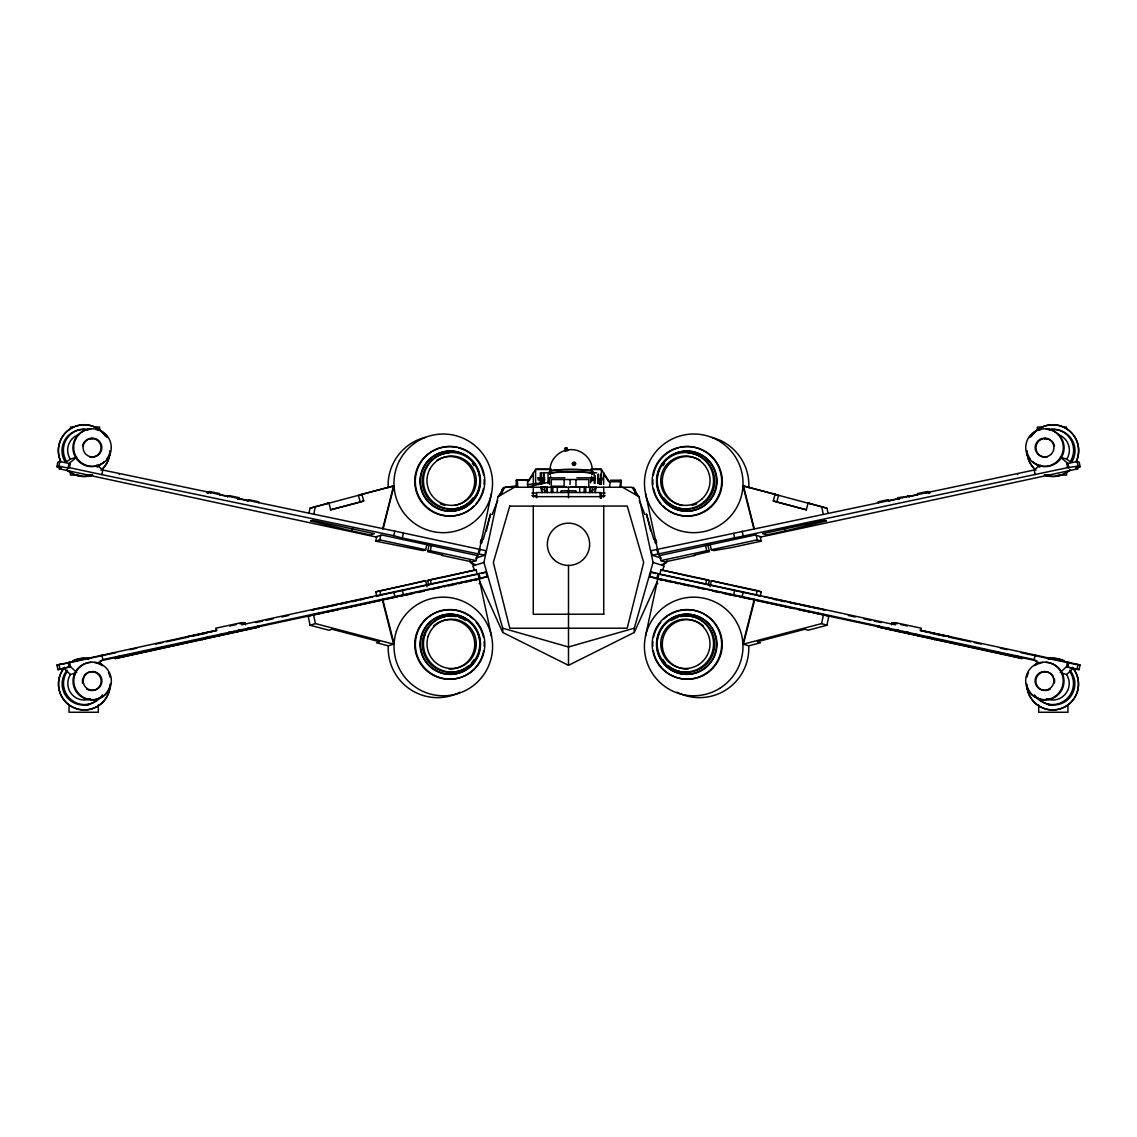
<?xml version="1.0" encoding="UTF-8"?>
<svg xmlns="http://www.w3.org/2000/svg" width="1137" height="1137" viewBox="0 0 1137 1137"><rect width="100%" height="100%" fill="white"/><g stroke="black" fill="none" stroke-linecap="round" stroke-linejoin="round"><path stroke-width="1.5" d="M99.644 430.525L99.644 427.057L94.485 427.057M541.624 484.263L541.624 474.257M543.756 483.239L543.756 474.257M544.182 483.239L544.197 474.257M548.034 483.239L548.034 474.257M550.606 477.597L550.606 475.991M591.652 481.377L591.652 476.289M594.21 483.253L594.21 474.271M595.063 483.467L595.077 475.451M598.062 483.253L598.062 474.271M598.488 483.253L598.488 474.271M599.767 484.263L600.634 483.04M600.634 484.263L600.634 474.271M1038.678 704.983L1038.678 712.259L1067.956 712.245L1067.956 704.983M1066.62 471.571L1066.62 475.081L1058.007 475.081M609.432 487.261L610.654 480.212L620.987 480.212L620.987 487.261M619.764 487.261L620.987 480.212M550.152 468.373C550.72 459.803 557.642 452.483 565.785 450.224M376.745 537.147L58.925 468.771L61.455 467.975L56.85 466.753L57.831 462.162L59.877 461.508L69.059 463.484L76.648 457.145L70.295 459.149L66.77 461.721A21.148 21.12 72.5 0 1 88.942 429.587M56.85 466.753L58.897 466.099L59.877 461.508M58.897 466.099L68.078 468.074L69.059 463.484M68.078 468.074L69.414 467.662L70.395 463.072M69.414 467.662L101.79 474.626L102.785 470.036L96.801 464.934M119.257 474.584L119.456 473.66M207.161 493.174L207.36 492.264L210.743 492.961M209.691 491.525L207.957 492.932L209.691 491.525L219.526 493.586L219.342 494.496M237.462 499.1L239.211 497.693L229.361 495.633L227.627 497.04M247.297 501.161L249.046 499.754L258.881 501.815L258.682 502.725M248.847 500.678L249.046 499.754M309.051 512.815L310.031 508.225L328.891 502.98L330.668 509.703L363.712 501.005L361.936 494.282L393.53 485.968L382.7 528.833M313.741 514.194L315.375 506.548M351.944 530.993L310.486 520.931L312.433 520.32L374.386 533.651L370.307 534.944L351.944 530.993L352.598 527.923M427.015 543.628L425.707 549.754L423.078 550.592L375.722 541.169L376.702 536.579M375.722 541.169L379.801 539.876L380.796 535.285M394.823 531.135L485.783 550.663L484.803 555.254L402.356 538.028L393.828 535.726L394.823 531.135L102.785 470.036M402.356 538.028L403.337 533.438M375.921 536.82L381.762 534.987L478.151 555.723L477.17 556.021L476.19 560.626L472.111 561.905L442.265 555.496L443.046 555.24L427.668 551.573L429.303 543.912M427.668 551.573L430.298 550.749L431.605 544.623M478.094 554.316L479.075 549.725M479.501 549.441L491.44 493.714M479.061 554.017L480.041 549.427M657.115 581.789L634.275 632.456L568.5 665.33L502.725 632.456L502.725 628.192L483.936 562.431L498.02 496.656L505.07 487.261L517.108 485.826M1038.934 663.724L1034.144 659.645L657.953 578.449L656.987 578.136L657.968 573.545L651.103 572.067L649.81 576.601L657.897 579.145M645.503 636.109L657.868 578.69L828.887 616.083L826.897 625.265L808.066 630.225L804.925 629.23L757.341 641.751L760.482 642.746L748.729 645.844A49.332 49.289 -72.5 0 1 676.998 692.206M657.953 578.449L658.934 573.858L657.968 573.545M708.337 585.1L709.317 580.51L706.717 579.685L660.824 569.808L659.83 574.398L658.863 574.1L756.204 595.148L757.185 590.558L711.293 580.68L709.985 586.806M705.722 584.276L706.717 579.685M733.663 594.736L734.658 590.146L895.231 624.796L895.686 622.678L921.34 628.235L920.103 630.339L951.143 637.033L920.615 630.708M742.191 596.484L743.172 591.894M757.185 590.558L761.25 591.837L760.269 596.428L757.555 595.575M754.726 599.583L743.399 644.167L821.582 623.588L823.558 614.392M879.626 627.354L878.091 626.871L878.29 625.947L879.825 626.43M1021.722 658.55L1017.473 657.214L1017.672 656.291L1021.921 657.641L1021.722 658.55L880.408 627.596L880.606 626.686M891.55 624.796L892.005 622.678L895.686 622.678M917.63 634.46L917.431 635.37L918.966 635.867L919.165 634.943M929.583 638.241L929.782 637.317L934.642 638.852L934.443 639.776M949.921 637.118L951.129 637.118M1034.144 659.645L1035.139 655.054L920.885 630.339M1060.267 672.535L1066.52 666.623L1067.515 662.032L1035.139 655.054M1068.837 662.445L1067.856 667.035L1079.07 669.65L1080.051 665.06L1067.515 662.032M1077.037 669.011L1078.018 664.42M595.063 492.52L596.257 487.261L595.063 486.892L589.989 486.892L589.989 492.52L596.257 487.261L589.989 486.892L591.169 487.261M383.183 528.677L394.013 485.812M742.916 644.011L754.243 599.426M806.503 509.93L773.288 501.005L775.064 494.282L743.47 485.968L754.3 528.833M776.756 502.099L778.532 495.377L775.064 494.282M827.949 512.815L826.969 508.225L808.109 502.98L806.332 509.703L773.288 501.005M480.311 542.775L481.249 539.478L482.6 539.862L481.662 543.159M634.275 632.456L634.275 628.192L653.064 562.431L638.98 496.656L631.93 487.261L505.07 487.261M483.268 539.222L490.559 513.952L486.323 530.979M509.774 506.05L493.33 562.488L509.774 628.264L627.226 628.192L643.67 562.431L627.226 506.05L509.774 506.107M492.079 514.649L497.722 500.522M499.612 495.817L502.128 489.535L503.62 487.531L504.572 487.915M502.369 490.672L503.62 487.531M501.204 494.623L503.08 489.919L502.128 489.535M573.446 464.635C578.321 464.806 571.613 460.343 573.631 464.663C579.572 463.669 569.651 460.826 574.256 465.033M662.104 570.703L664.25 565.956L653.064 562.431M573.346 462.944L573.602 464.521L575.18 464.294M575.024 464.408L575.208 463.086L574.114 462.588M528.279 481.676L532.997 474.413M527.71 481.676L535.612 469.51L551.189 469.51M67.254 671.526L66.884 671.953A21.148 21.12 72.5 0 0 73.18 701.188A21.148 21.12 72.5 0 0 102.387 694.906M1046.452 698.814A16.543 16.529 -72.5 0 0 1066.577 674.525L1072.845 668.613L1079.07 669.65M98.066 663.724L102.856 659.645L487.19 576.601L485.897 572.067L241.769 624.796L241.314 622.678L215.66 628.235L216.897 630.339L185.871 637.118L216.385 630.708M661.407 558.153L652.197 555.254L651.217 550.663L1034.215 470.036L1040.199 464.934M498.02 496.656L514.464 487.261M566.652 448.93C561.593 448.276 570.333 449.868 565.686 449.172M573.446 462.802L574.27 462.489M564.947 448.234L566.553 447.779M565.43 448.12L564.563 448.745L565.757 448.774M566.908 448.461L565.714 448.873M565.729 450.124C562.758 451.744 569.438 451.019 567.605 449.797M632.428 487.915L633.38 487.531L634.872 489.535L637.388 495.817M634.872 489.535L633.92 489.919L635.796 494.623M516.226 487.261L516.226 480.212L517.349 479.828L527.412 479.828L527.739 487.261M527.412 479.828L516.226 480.212M566.098 448.689L567.292 448.12L566.425 447.893M217.991 494.069L219.526 493.586M227.826 496.13L229.361 495.633M237.661 498.177L239.211 497.693M325.424 504.075L328.891 502.98M361.936 494.282L358.468 495.377L360.244 502.099L330.497 509.93M310.031 508.225L393.53 485.968M360.244 502.099L363.712 501.005M545.831 487.261L547.011 486.892L547.011 492.52L540.743 487.261L547.011 486.892L540.743 487.261L541.937 492.52M76.733 672.535L70.48 666.623L57.93 669.65L56.949 665.06L216.115 630.339M57.93 669.65L69.144 667.035L68.163 662.445M119.527 657.214L119.328 656.291L115.079 657.641L115.278 658.55L258.909 626.871L258.71 625.947L257.175 626.43M64.155 668.613L70.423 674.525L75.156 673.033M115.278 658.55L256.976 627.482M475.593 558.153L484.803 555.254M257.374 627.354L258.909 626.871M379.445 595.575L376.731 596.428L375.75 591.837L425.707 580.68L427.015 586.806M491.497 636.109L479.132 578.69L308.113 616.083L310.103 625.265L328.934 630.225L332.075 629.23L379.659 641.751L376.518 642.746L388.271 645.844A49.332 49.289 72.5 0 0 460.002 692.206M406.35 585.171L375.75 591.837M425.707 580.68L408.027 584.802M483.936 562.431L472.75 565.956L474.896 570.703M428.663 585.1L427.683 580.51L430.283 579.685L476.176 569.808L477.17 574.398L478.137 574.1L380.796 595.148L379.815 590.558M442.279 577.511L443.06 577.269L427.683 580.51M476.176 569.808L443.942 577.155M381.25 600.364L343.061 608.593M310.103 625.265L315.418 623.588L393.601 644.167L382.274 599.583M407.558 594.594L408.325 594.353M481.477 573.46L485.897 572.067M444.269 586.706L445.036 586.45M474.086 580.282L476.801 579.429M479.103 579.145L487.19 576.601M388.271 645.844L393.601 644.167M634.275 628.192L568.5 646.981L502.725 628.192M652.197 555.254L1067.586 467.662L1078.103 466.099L1080.15 466.753L1079.169 462.162L1077.123 461.508L1067.941 463.484L1060.352 457.145L1066.705 459.149L1070.23 461.721A21.148 21.12 -72.5 0 0 1048.058 429.587M1080.15 466.753L1075.545 467.975L1078.075 468.771L760.255 537.147M785.056 530.993L826.514 520.931L824.567 520.32L762.614 533.651L766.693 534.944L785.056 530.993L784.402 527.923M707.697 543.912L709.332 551.573L693.954 555.24L694.735 555.496L664.889 561.905L660.81 560.626L659.83 556.021L658.849 555.723L755.238 534.987L761.079 536.82M527.596 486.892L549.541 482.045M220.777 634.389L224.174 633.65M230.953 632.186L234.35 631.447M229.518 626.004L236.397 624.526M239.836 623.787L244.995 622.678L245.45 624.796M312.448 609.802L372.68 596.84M312.064 610.086L315.162 609.418M351.987 601.7L356.99 600.634M360.33 599.91L363.669 599.199M60.773 664.534L116.031 652.638M129.845 649.668L136.753 648.189M155.755 644.096L162.662 642.604M166.116 641.865L188.571 637.033M192.025 636.294L205.84 633.309M255.825 622.564L262.732 621.072M266.186 620.333L273.107 618.841M281.749 616.979L288.656 615.487M100.013 660.895L131.252 654.173M133.896 653.59L146.886 650.805M150.354 650.066L173.265 645.105M176.391 644.452L188.671 641.794M192.025 641.097L323.96 612.701M327.428 611.948L339.096 609.418M384.349 599.597L397.609 596.74M400.352 596.229L414.024 593.287M417.435 592.548L424.286 591.084M448.22 585.925L455.866 584.205M458.467 583.722L461.892 582.983M464.152 582.414L471.784 580.851M474.456 580.311L477.455 579.657M660.81 560.626L706.702 550.749L709.332 551.573M709.985 543.628L711.293 549.754L757.199 539.876L761.278 541.169L760.298 536.579M761.278 541.169L731.446 547.593L713.922 550.592L711.293 549.754M433.069 588.98L439.905 587.531M318.388 608.736L336.865 604.87M340.219 604.159L346.941 602.766M317.706 613.682L322.737 612.616M326.106 611.919L334.491 610.157M347.936 607.357L351.29 606.646M889.702 501.161L887.954 499.754L878.119 501.815L878.318 502.725M899.538 499.1L897.789 497.693L909.174 496.13M917.658 494.496L917.474 493.586L927.309 491.525L929.043 492.932L927.309 491.525M888.935 500.777L899.111 498.646M910.993 496.158L917.772 494.737M926.257 492.961L929.64 492.264L929.839 493.174M56.949 665.06L61.554 664.107M595.504 479.075L590.643 479.985L595.504 479.985M527.426 484.589L544.623 482.529M568.202 449.911C579.785 447.779 591.752 457.415 592.235 469.126M70.38 427.057L73.82 427.071M1042.515 427.057L1037.342 427.071L1037.356 430.525M1063.18 427.071L1066.62 427.057M551.189 469.084L535.612 469.084L535.612 484.305M590.998 469.084L601.388 469.084L601.388 484.305M590.998 469.51L601.388 469.51L609.29 481.676M549.114 472.821L540.317 472.821L540.317 483.95M591.411 472.821L596.683 472.821M78.993 475.081L70.38 475.053L70.38 471.571M87.592 475.053L92.765 475.081M1044.235 475.081L1049.408 475.053M544.893 479.985L538.128 479.985L538.128 477.853L544.893 477.853M564.904 477.853L549.469 477.853L549.469 484.49M576.914 477.853L595.504 477.853M541.624 478.734L542.477 478.734L542.477 481.477L541.624 481.463M600.634 478.748L599.767 478.748L599.767 482.713L600.634 482.713M599.767 479.985L600.634 479.985M599.767 481.477L600.634 481.477M609.858 481.747L620.191 481.747M541.624 482.699L542.477 482.699M541.624 483.026L542.477 483.026M598.062 483.467L600.634 483.467M550.578 486.892L566.468 486.892M570.532 486.892L586.422 486.892M601.032 497.764L600.393 492.52L536.607 492.52L536.607 497.764M531.903 493.046L536.607 493.046M605.097 493.046L600.393 493.046L601.032 498.248M531.903 495.675L536.607 495.675M600.393 495.675L605.097 495.675M532.997 496.656L604.003 496.656M603.733 614.165L533.267 614.293L533.267 506.107M241.314 622.678L244.995 622.678M185.857 637.033L187.079 637.118M538.128 477.853L544.609 479.075M1075.446 664.107L1080.051 665.06M790.059 602.766L796.781 604.159M800.135 604.87L818.612 608.736M785.71 606.646L789.064 607.357M802.509 610.157L810.894 611.919M814.263 612.616L819.294 613.682M219.228 494.737L226.007 496.158M237.889 498.646L248.065 500.777M101.79 474.626L393.828 535.726M709.317 580.51L693.94 577.269L694.721 577.511M697.095 587.531L703.931 588.98M693.058 577.155L660.824 569.808M761.25 591.837L730.65 585.171M892.005 622.678L897.164 623.787M900.603 624.526L907.482 626.004M658.934 573.858L734.658 590.146M764.32 596.84L824.552 609.802M821.838 609.418L824.936 610.086M773.331 599.199L776.67 599.91M780.01 600.634L785.013 601.7M848.344 615.487L855.251 616.979M863.893 618.841L870.814 620.333M874.268 621.072L881.175 622.564M931.16 633.309L944.975 636.294M948.429 637.033L970.884 641.865M974.338 642.604L981.245 644.096M1000.247 648.189L1007.155 649.668M1020.969 652.638L1076.227 664.534M649.81 576.601L656.987 578.136M659.545 579.657L662.544 580.311M665.216 580.851L672.848 582.414M675.108 582.983L678.533 583.722M681.134 584.205L688.78 585.925M712.714 591.084L719.565 592.548M722.976 593.287L736.648 596.229M739.391 596.74L752.651 599.597M793.939 608.593L755.75 600.364M797.904 609.418L809.572 611.948M813.04 612.701L944.975 641.097M948.329 641.794L960.609 644.452M963.735 645.105L986.646 650.066M990.114 650.805L1003.104 653.59M1005.748 654.173L1036.987 660.895M379.801 539.876L425.707 549.754M430.298 550.749L476.19 560.626M902.65 631.447L906.047 632.186M912.826 633.65L916.223 634.389M878.091 626.871L1017.473 657.214M728.973 584.802L711.293 580.68M743.47 485.968L826.969 508.225M917.474 493.586L919.009 494.069M909.373 497.04L907.639 495.633M897.789 497.693L899.339 498.177M808.109 502.98L811.576 504.075M651.103 572.067L655.523 573.46M1066.52 666.623L1072.845 668.613M1061.844 673.033L1066.577 674.525M821.582 623.588L826.897 625.265M728.675 594.353L729.442 594.594M691.964 586.45L692.731 586.706M660.199 579.429L662.914 580.282M743.399 644.167L748.729 645.844M622.536 487.261L638.98 496.656M1069.746 671.526L1070.116 671.953A21.148 21.12 -72.5 0 1 1063.82 701.188A21.148 21.12 -72.5 0 1 1034.613 694.906M604.003 474.413L608.721 481.676M479.885 581.789L502.725 632.456M639.278 500.522L644.921 514.649M633.38 487.531L634.631 490.672M653.732 539.222L646.441 513.952L650.677 530.979M656.689 542.775L655.751 539.478L654.4 539.862L655.338 543.159M382.757 599.426L394.084 644.011M742.987 485.812L753.817 528.677M479.032 573.545L480.013 578.136M478.066 573.858L479.047 578.449M430.283 579.685L431.278 584.276M402.342 590.146L403.337 594.736M393.828 591.894L394.809 596.484M313.442 614.392L315.418 623.588M256.394 626.686L256.592 627.596M219.37 634.46L219.569 635.37L218.034 635.867L217.835 634.943M207.417 638.241L207.218 637.317L202.358 638.852L202.557 639.776M101.861 655.054L102.856 659.645M69.485 662.032L70.48 666.623M58.982 664.42L59.963 669.011M1077.123 461.508L1078.103 466.099M1067.941 463.484L1068.922 468.074M1066.605 463.072L1067.586 467.662M1034.215 470.036L1035.21 474.626M1017.544 473.66L1017.743 474.584M887.954 499.754L888.153 500.678M821.625 506.548L823.259 514.194M756.204 535.285L757.199 539.876M742.177 531.135L743.172 535.726M733.663 533.438L734.644 538.028M705.395 544.623L706.702 550.749M657.925 549.725L658.906 554.316M645.56 493.714A49.332 49.289 -72.5 0 0 726.799 519.922A49.332 49.289 -72.5 0 0 708.905 436.395A49.332 49.289 -72.5 0 0 645.56 493.714L657.499 549.441M656.959 549.427L657.939 554.017M517.349 479.828L517.69 487.261M98.322 704.983L98.322 712.259L69.044 712.245L69.044 704.983M603.733 487.261L603.733 496.656M603.733 506.107L603.733 614.293M603.69 472.651L603.69 484.419M601.985 477.853L601.985 479.985M600.393 492.52L600.393 498.162M595.219 487.261L595.219 492.52M592.206 487.261L592.206 492.52M590.643 477.853L590.643 482.827M589.677 487.261L589.677 492.52M588.795 486.21L588.795 479.544L551.317 479.544L551.317 486.21L564.151 486.21L564.151 479.544M585.74 487.261L585.74 492.52M584.191 487.261L584.191 492.52M579.671 487.261L579.671 492.52M575.962 479.544L575.962 486.21M575.933 492.52L575.933 490.829L561.067 490.829L561.067 492.52M570.063 479.544L570.063 484.547M568.5 487.261L568.5 497.764M568.5 565.43L568.5 665.33M557.329 487.261L557.329 492.52M552.809 487.261L552.809 492.52M551.26 487.261L551.26 492.52M547.323 487.261L547.323 492.52M544.794 487.261L544.794 492.52M541.78 487.261L541.78 492.52M533.31 472.651L533.31 484.419M533.267 487.261L533.267 496.656M680.75 616.624A28.183 28.169 -72.5 0 1 713.894 650.861A28.183 28.169 -72.5 0 1 668.727 666.069M665.543 663.027A28.183 28.169 -72.5 0 1 662.857 659.503M671.256 620.532A28.183 28.169 -72.5 0 1 677.908 617.391M680.239 447.395A34.764 34.735 -72.5 0 1 720.801 491.326A34.764 34.735 -72.5 0 1 662.786 505.809M660.768 503.563A34.764 34.735 -72.5 0 1 653.562 488.697M652.908 484.191A34.764 34.735 -72.5 0 1 652.837 479.643M653.363 475.138A34.764 34.735 -72.5 0 1 678.775 447.751M1049.408 429.999A21.148 21.148 0 0 1 1071.622 462.162M1039.886 467.222A21.148 21.12 -72.5 0 1 1036.816 464.436M660.853 659.318A30.074 30.045 -72.5 0 1 686.478 614.278A30.074 30.045 -72.5 0 1 713.396 658.508A30.074 30.045 -72.5 0 1 661.677 660.654M678.306 610.995A34.764 34.735 -72.5 0 1 721.242 636.279A34.764 34.735 -72.5 0 1 694.721 678.519A34.764 34.735 -72.5 0 1 653.32 650.776M652.794 646.257A34.764 34.735 -72.5 0 1 652.88 641.709M653.533 637.203A34.764 34.735 -72.5 0 1 660.768 622.337M663.88 619.04A34.764 34.735 -72.5 0 1 667.419 616.169M668.655 615.316A34.764 34.735 -72.5 0 1 676.856 611.436M688.127 668.968A24.673 24.644 -72.5 0 1 663.71 636.052A24.673 24.644 -72.5 0 1 703.462 626.046M1050.304 689.036A9.394 9.394 -72.5 0 1 1037.328 686.236A9.394 9.394 -72.5 0 1 1040.128 673.246A9.394 9.394 -72.5 0 1 1053.104 676.046M1054.155 678.263A9.394 9.394 -72.5 0 1 1054.397 683.11M1072.362 667.277A25.838 25.838 0 0 1 1062.157 708.024A25.838 25.838 0 0 1 1026.853 685.256M1034.684 665.429A25.838 25.838 0 0 1 1038.649 662.274M1048.03 658.579A25.838 25.838 0 0 1 1064.459 661.009M1046.253 429.047A18.789 18.775 -72.5 0 1 1062.612 455.113A18.789 18.775 -72.5 0 1 1032.524 461.579M1030.335 459.163A18.789 18.775 -72.5 0 1 1026.953 451.759M1029.539 437.617A18.789 18.775 -72.5 0 1 1031.557 435.03M1032.723 433.879A18.789 18.775 -72.5 0 1 1035.338 431.889M1038.237 430.411A18.789 18.775 -72.5 0 1 1041.364 429.445M1047.276 457.003A9.394 9.394 -72.5 0 1 1036.134 449.783A9.394 9.394 -72.5 0 1 1043.34 438.626A9.394 9.394 -72.5 0 1 1054.482 445.832M1069.846 670.176A21.148 21.148 0 0 1 1067.401 699.98A21.148 21.148 0 0 1 1037.584 697.535M1045.926 662.359A18.789 18.775 -72.5 0 1 1063.99 680.75A18.789 18.775 -72.5 0 1 1046.694 699.866A18.789 18.775 -72.5 0 1 1026.612 683.707M1026.867 677.183A18.789 18.775 -72.5 0 1 1028.516 672.564M1035.04 665.358A18.789 18.775 -72.5 0 1 1037.939 663.823M1039.46 663.255A18.789 18.775 -72.5 0 1 1042.657 662.53M1074.366 670.205A25.838 25.838 0 0 1 1060.551 708.806A25.838 25.838 0 0 1 1026.839 685.469M1034.67 665.642A25.838 25.838 0 0 1 1037.257 663.454M1048.016 658.778A25.838 25.838 0 0 1 1064.459 661.222M682.498 505.468A24.673 24.644 -72.5 0 1 664.036 472.111A24.673 24.644 -72.5 0 1 700.335 460.485M696.725 503.833A24.673 24.644 -72.5 0 1 692.106 505.311M1044.306 438.925A9.394 9.394 -72.5 0 1 1046.751 438.74M1031.088 436.665A25.838 25.838 0 0 1 1065.369 428.123A25.838 25.838 0 0 1 1076.142 461.778M1070.116 469.865A25.838 25.838 0 0 1 1044.86 475.28M1033.618 468.032A25.838 25.838 0 0 1 1026.953 451.076M1052.308 705.338A21.148 21.134 0 0 1 1048.186 704.869M657.57 487.517A30.074 30.045 -72.5 0 1 695.673 452.427A30.074 30.045 -72.5 0 1 707.854 502.781A30.074 30.045 -72.5 0 1 657.939 489.038M1057.907 434.433A16.543 16.529 -72.5 0 1 1066.705 459.149M687.984 452.924A28.183 28.169 -72.5 0 1 711.336 494.467A28.183 28.169 -72.5 0 1 663.795 497.708M662.899 465.786A28.183 28.169 -72.5 0 1 664.633 463.399M711.648 437.347A49.332 49.289 -72.5 0 1 748.814 487.659M1031.088 436.509A25.838 25.838 0 0 1 1065.369 427.967A25.838 25.838 0 0 1 1076.142 461.622M1070.13 469.709A25.838 25.838 0 0 1 1044.86 475.138M1036.049 470.221A25.838 25.838 0 0 1 1026.953 450.92M667.248 561.28A6.026 6.026 0 0 1 663.752 564.293M657.797 583.75A6.41 6.396 0 0 1 657.129 582.215M100.184 464.436A21.148 21.12 72.5 0 1 97.114 467.222M65.377 462.162A21.148 21.148 0 0 1 87.592 429.999M666.794 561.138A6.026 6.026 0 0 1 661.748 564.435M474.214 505.809A34.764 34.735 72.5 0 1 416.199 491.326A34.764 34.735 72.5 0 1 456.761 447.395M458.225 447.751A34.764 34.735 72.5 0 1 483.637 475.138M484.163 479.643A34.764 34.735 72.5 0 1 484.092 484.191M483.438 488.697A34.764 34.735 72.5 0 1 476.232 503.563M83.896 676.046A9.394 9.394 72.5 0 1 96.872 673.246A9.394 9.394 72.5 0 1 99.672 686.236A9.394 9.394 72.5 0 1 86.696 689.036M82.603 683.11A9.394 9.394 72.5 0 1 82.845 678.263M475.323 660.654A30.074 30.045 72.5 0 1 423.604 658.508A30.074 30.045 72.5 0 1 450.522 614.278A30.074 30.045 72.5 0 1 476.147 659.318M468.273 666.069A28.183 28.169 72.5 0 1 423.106 650.861A28.183 28.169 72.5 0 1 456.25 616.624M459.092 617.391A28.183 28.169 72.5 0 1 465.744 620.532M474.143 659.503A28.183 28.169 72.5 0 1 471.457 663.027M99.416 697.535A21.148 21.148 0 0 1 69.599 699.98A21.148 21.148 0 0 1 67.154 670.176M483.68 650.776A34.764 34.735 72.5 0 1 442.279 678.519A34.764 34.735 72.5 0 1 415.758 636.279A34.764 34.735 72.5 0 1 458.694 610.995M460.144 611.436A34.764 34.735 72.5 0 1 468.345 615.316M469.581 616.169A34.764 34.735 72.5 0 1 473.12 619.04M476.232 622.337A34.764 34.735 72.5 0 1 483.467 637.203M484.12 641.709A34.764 34.735 72.5 0 1 484.206 646.257M433.538 626.046A24.673 24.644 72.5 0 1 473.29 636.052A24.673 24.644 72.5 0 1 448.873 668.968M110.147 685.256A25.838 25.838 0 0 1 74.843 708.024A25.838 25.838 0 0 1 64.638 667.277M72.541 661.009A25.838 25.838 0 0 1 88.97 658.579M98.35 662.274A25.838 25.838 0 0 1 102.316 665.429M110.161 685.469A25.838 25.838 0 0 1 76.449 708.806A25.838 25.838 0 0 1 62.634 670.205M72.541 661.222A25.838 25.838 0 0 1 88.984 658.778M99.743 663.454A25.838 25.838 0 0 1 102.33 665.642M110.388 683.707A18.789 18.775 72.5 0 1 90.306 699.866A18.789 18.775 72.5 0 1 73.01 680.75A18.789 18.775 72.5 0 1 91.074 662.359M94.343 662.53A18.789 18.775 72.5 0 1 97.54 663.255M99.061 663.823A18.789 18.775 72.5 0 1 101.96 665.358M108.484 672.564A18.789 18.775 72.5 0 1 110.133 677.183M90.548 698.814A16.543 16.529 72.5 0 1 70.423 674.525M104.476 461.579A18.789 18.775 72.5 0 1 74.388 455.113A18.789 18.775 72.5 0 1 90.747 429.047M95.636 429.445A18.789 18.775 72.5 0 1 98.763 430.411M101.662 431.889A18.789 18.775 72.5 0 1 104.277 433.879M105.443 435.03A18.789 18.775 72.5 0 1 107.461 437.617M110.047 451.759A18.789 18.775 72.5 0 1 106.665 459.163M82.518 445.832A9.394 9.394 72.5 0 1 93.66 438.626A9.394 9.394 72.5 0 1 100.866 449.783A9.394 9.394 72.5 0 1 89.724 457.003M444.894 505.311A24.673 24.644 72.5 0 1 440.275 503.833M436.665 460.485A24.673 24.644 72.5 0 1 472.964 472.111A24.673 24.644 72.5 0 1 454.502 505.468M110.047 451.076A25.838 25.838 0 0 1 103.382 468.032M92.14 475.28A25.838 25.838 0 0 1 66.884 469.865M60.858 461.778A25.838 25.838 0 0 1 71.631 428.123A25.838 25.838 0 0 1 105.912 436.665M90.249 438.74A9.394 9.394 72.5 0 1 92.694 438.925M88.814 704.869A21.148 21.134 0 0 1 84.692 705.338M388.186 487.659A49.332 49.289 72.5 0 1 425.352 437.347M479.061 489.038A30.074 30.045 72.5 0 1 429.146 502.781A30.074 30.045 72.5 0 1 441.327 452.427A30.074 30.045 72.5 0 1 479.43 487.517M70.295 459.149A16.543 16.529 72.5 0 1 79.093 434.433M473.205 497.708A28.183 28.169 72.5 0 1 425.664 494.467A28.183 28.169 72.5 0 1 449.016 452.924M472.367 463.399A28.183 28.169 72.5 0 1 474.101 465.786M110.047 450.92A25.838 25.838 0 0 1 100.951 470.221M92.14 475.138A25.838 25.838 0 0 1 66.87 469.709M60.858 461.622A25.838 25.838 0 0 1 71.631 427.967A25.838 25.838 0 0 1 105.912 436.509M473.248 564.293A6.026 6.026 0 0 1 469.752 561.28M479.871 582.215A6.41 6.396 0 0 1 479.203 583.75M475.252 564.435A6.026 6.026 0 0 1 470.206 561.138M550.479 474.413A21.376 1.961 0 0 1 571.129 471.94A21.376 1.961 0 0 1 591.78 474.413M550.066 474.172A21.802 2.004 0 0 1 571.129 471.642A21.802 2.004 0 0 1 592.192 474.172M550.066 472.125A21.802 2.004 0 0 1 571.129 469.595A21.802 2.004 0 0 1 592.192 472.125M550.479 471.855A21.376 1.961 0 0 1 571.129 469.382A21.376 1.961 0 0 1 591.78 471.869M888.125 628.079L887.926 628.988L889.461 629.472L889.66 628.562L888.125 628.079M897.96 630.196L897.761 631.12L899.296 631.603L899.495 630.68L897.96 630.196M907.795 632.328L907.596 633.252L909.131 633.735L909.33 632.812L907.795 632.328M927.451 636.578L927.266 637.502L928.801 637.985L928.986 637.075L927.451 636.578M209.549 636.578L208.014 637.075L208.199 637.985L209.734 637.502L209.549 636.578M229.205 632.328L227.67 632.812L227.869 633.735L229.404 633.252L229.205 632.328M239.04 630.196L237.505 630.68L237.704 631.603L239.239 631.12L239.04 630.196M248.875 628.079L247.34 628.562L247.539 629.472L249.074 628.988L248.875 628.079M700.634 667.518A28.183 28.169 -72.5 0 0 698.232 618.755A28.183 28.169 -72.5 0 0 657.229 645.262A28.183 28.169 -72.5 0 0 700.634 667.518M553.548 559.248A21.148 21.134 0 0 0 588.923 549.768A21.148 21.134 0 0 0 563.028 523.873A21.148 21.134 0 0 0 553.548 559.248M720.417 687.899A49.332 49.289 -72.5 0 0 716.196 602.582A49.332 49.289 -72.5 0 0 644.466 648.943A49.332 49.289 -72.5 0 0 720.417 687.899M702.822 669.466A30.074 30.045 -72.5 0 0 700.25 617.462A30.074 30.045 -72.5 0 0 656.518 645.717A30.074 30.045 -72.5 0 0 702.822 669.466M1054.624 696.683A18.789 18.775 -72.5 0 0 1053.018 664.179A18.789 18.775 -72.5 0 0 1025.688 681.83A18.789 18.775 -72.5 0 0 1054.624 696.683M705.75 673.53A34.764 34.735 -72.5 0 0 702.78 613.397A34.764 34.735 -72.5 0 0 652.226 646.072A34.764 34.735 -72.5 0 0 705.75 673.53M698.729 664.562A24.673 24.644 -72.5 0 0 696.611 621.896A24.673 24.644 -72.5 0 0 660.753 645.077A24.673 24.644 -72.5 0 0 698.729 664.562M1049.536 688.78A9.394 9.394 -72.5 0 0 1048.726 672.535A9.394 9.394 -72.5 0 0 1035.068 681.361A9.394 9.394 -72.5 0 0 1049.536 688.78M701.913 499.001A24.673 24.644 -72.5 0 0 692.959 457.23A24.673 24.644 -72.5 0 0 661.293 485.897A24.673 24.644 -72.5 0 0 701.913 499.001M710.241 506.988A34.764 34.735 -72.5 0 0 697.621 448.12A34.764 34.735 -72.5 0 0 652.979 488.512A34.764 34.735 -72.5 0 0 710.241 506.988M1057.126 461.494A18.789 18.775 -72.5 0 0 1050.304 429.687A18.789 18.775 -72.5 0 0 1026.171 451.517A18.789 18.775 -72.5 0 0 1057.126 461.494M1050.83 454.53A9.394 9.394 -72.5 0 0 1047.419 438.626A9.394 9.394 -72.5 0 0 1035.352 449.541A9.394 9.394 -72.5 0 0 1050.83 454.53M706.702 503.378A30.074 30.045 -72.5 0 0 695.787 452.469A30.074 30.045 -72.5 0 0 657.186 487.403A30.074 30.045 -72.5 0 0 706.702 503.378M704.272 501.616A28.183 28.169 -72.5 0 0 694.039 453.89A28.183 28.169 -72.5 0 0 657.854 486.636A28.183 28.169 -72.5 0 0 704.272 501.616M424.826 635.199A28.183 28.169 72.5 0 0 457.571 671.398A28.183 28.169 72.5 0 0 472.509 624.938A28.183 28.169 72.5 0 0 424.826 635.199M421.87 634.986A30.074 30.045 72.5 0 0 456.804 673.601A30.074 30.045 72.5 0 0 472.736 624.042A30.074 30.045 72.5 0 0 421.87 634.986M396.387 631.348A49.332 49.289 72.5 0 0 453.691 694.693A49.332 49.289 72.5 0 0 479.842 613.383A49.332 49.289 72.5 0 0 396.387 631.348M83.626 678.007A9.394 9.394 72.5 0 0 94.542 690.088A9.394 9.394 72.5 0 0 99.516 674.596A9.394 9.394 72.5 0 0 83.626 678.007M74.687 675.136A18.789 18.775 72.5 0 0 96.517 699.269A18.789 18.775 72.5 0 0 106.48 668.286A18.789 18.775 72.5 0 0 74.687 675.136M417.023 633.664A34.764 34.735 72.5 0 0 457.401 678.32A34.764 34.735 72.5 0 0 475.834 621.015A34.764 34.735 72.5 0 0 417.023 633.664M428.18 636.279A24.673 24.644 72.5 0 0 456.832 667.959A24.673 24.644 72.5 0 0 469.894 627.297A24.673 24.644 72.5 0 0 428.18 636.279M75.753 438.996A18.789 18.775 72.5 0 0 93.419 466.326A18.789 18.775 72.5 0 0 108.242 437.361A18.789 18.775 72.5 0 0 75.753 438.996M84.11 443.274A9.394 9.394 72.5 0 0 92.95 456.946A9.394 9.394 72.5 0 0 100.354 442.464A9.394 9.394 72.5 0 0 84.11 443.274M419.127 465.346A34.764 34.735 72.5 0 0 451.815 515.928A34.764 34.735 72.5 0 0 479.217 462.333A34.764 34.735 72.5 0 0 419.127 465.346M399.371 460.855A49.332 49.289 72.5 0 0 445.732 532.613A49.332 49.289 72.5 0 0 484.632 456.577A49.332 49.289 72.5 0 0 399.371 460.855M423.703 467.364A30.074 30.045 72.5 0 0 451.957 511.11A30.074 30.045 72.5 0 0 475.678 464.763A30.074 30.045 72.5 0 0 423.703 467.364M429.672 469.467A24.673 24.644 72.5 0 0 452.853 505.34A24.673 24.644 72.5 0 0 472.31 467.321A24.673 24.644 72.5 0 0 429.672 469.467M426.546 467.861A28.183 28.169 72.5 0 0 453.038 508.864A28.183 28.169 72.5 0 0 475.266 465.417A28.183 28.169 72.5 0 0 426.546 467.861M572.352 463.47A1.663 1.634 55.2 0 0 574.469 465.417A1.663 1.634 55.2 0 0 575.066 462.617A1.663 1.634 55.2 0 0 572.352 463.47"/></g></svg>
